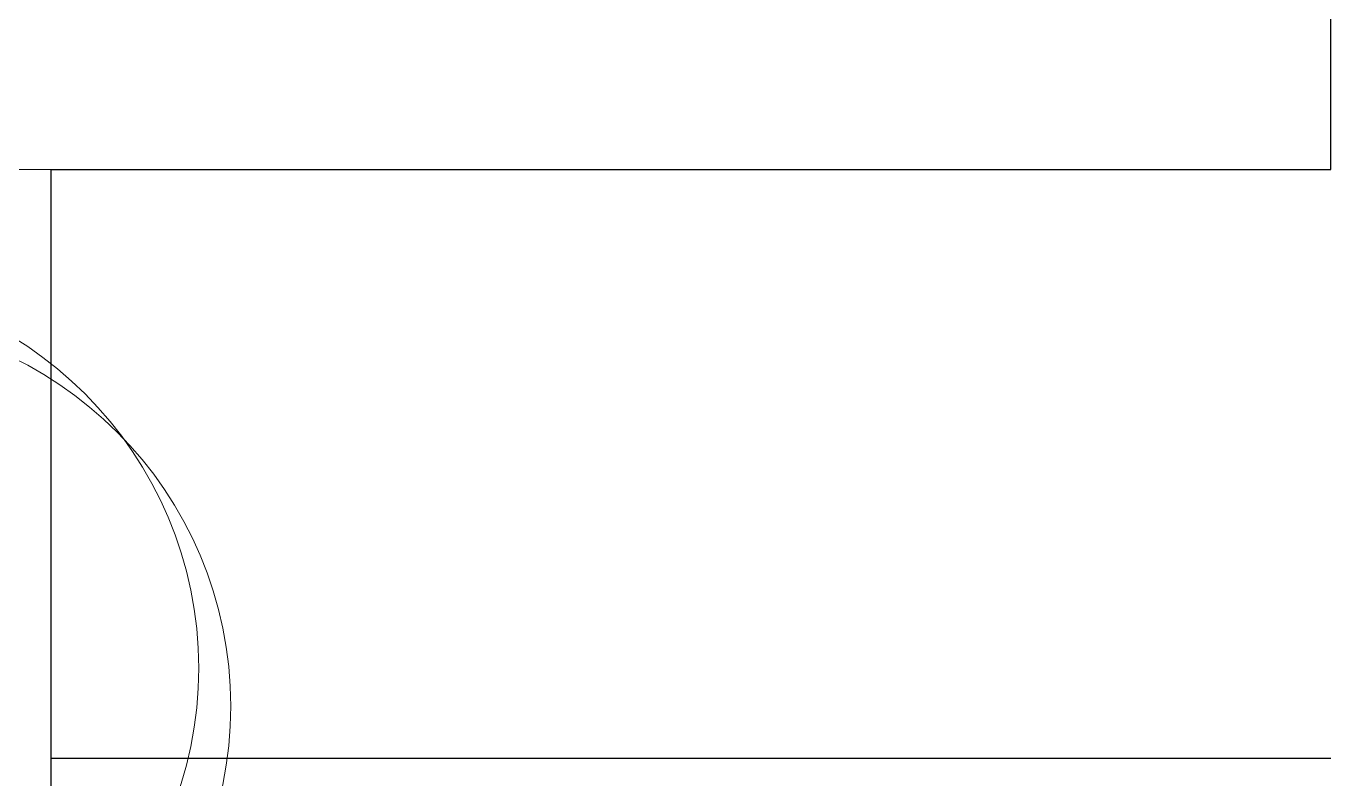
# Model space of a CAD drawing. Header units: metres. Extents: x 0 to 570, y -16 to 122.
# Drawn here: x 563.4 to 568.49, y 97.91 to 100.85 of the extents above; entities that cross this region are included whole.
import ezdxf

# ---------------------------------------------------------------- set-up
doc = ezdxf.new("R2010")
doc.units = ezdxf.units.M
doc.layers.add('ARQ- ARBOLES', color=85, linetype='Continuous', lineweight=13)
doc.layers.add('ARQ-ZONAS VERDES', color=82, linetype='Continuous', lineweight=13)
doc.layers.add('ARQ-SUELO', color=252, linetype='Continuous')

# ---------------------------------------------------------------- blocks, each defined once
blk = doc.blocks.new('ARBOL')
at = {"layer": 'ARQ- ARBOLES'}
for centre, radius in [((128.7315, 225.1114), 1.5154), ((128.8565, 224.9627), 1.5154), ((128.8208, 225.0668), 0.0892)]:
    blk.add_circle(centre, radius, dxfattribs=at)

msp = doc.modelspace()

# ---------------------------------------------------------------- linework, layer by layer
at = {"layer": 'ARQ-SUELO'}
msp.add_lwpolyline([(568.4934, 100.2895), (568.4934, 102.0395, 0.414213), (563.4934, 107.0395), (468.7034, 107.0395, 0.414213), (463.7034, 102.0395), (463.7034, 100.2895)], format="xyb", dxfattribs=at)
for points in [[(563.4934, 100.2895), (568.4934, 100.2895)], [(563.4934, 100.2895), (563.4934, 51.9895)], [(563.4934, 97.9895), (568.4934, 97.9895)]]:
    msp.add_lwpolyline(points, dxfattribs=at)
at = {"layer": 'ARQ-ZONAS VERDES'}
msp.add_lwpolyline([(563.4934, 100.2895), (561.9934, 100.2895), (561.9934, 81.8895), (563.4934, 81.8895), (563.4934, 100.2895)], dxfattribs=at)

# ---------------------------------------------------------------- block references
at = {"layer": 'ARQ-ZONAS VERDES', "rotation": 180}
msp.add_blockref('ARBOL', (691.4124, 323.304), dxfattribs=at)

doc.saveas('drawing.dxf')
